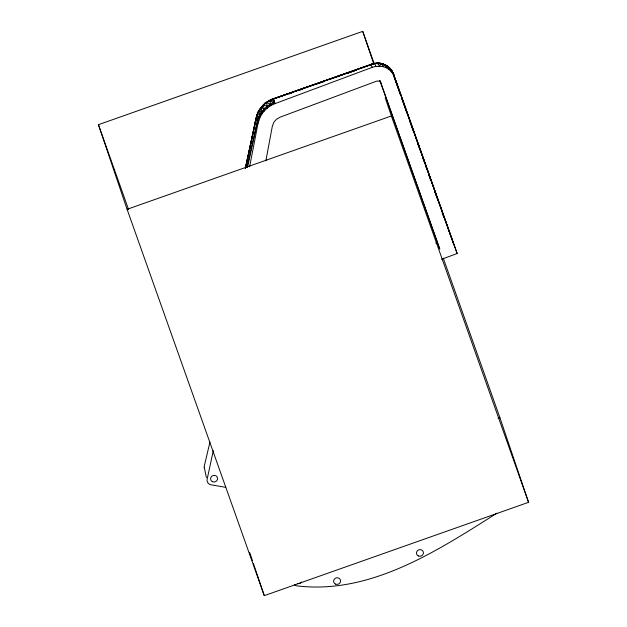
<?xml version="1.0" encoding="UTF-8"?>
<svg xmlns="http://www.w3.org/2000/svg" width="627" height="627" viewBox="0 0 627 627"><rect width="100%" height="100%" fill="white"/><g stroke="black" fill="none" stroke-linecap="round" stroke-linejoin="round"><path stroke-width="0.94" d="M245.502 167.895L256.075 118.276L259.774 117.884C262.76 111.371 268.332 106.19 275.026 103.635C273.74 98.619 260.346 112.398 259.884 114.717L259.774 117.884L257.963 123.621L249.601 166.782M247.477 167.55L258.261 118.111L257.133 114.663L260.856 107.766L265.48 103.141L269.218 100.657L266.412 102.428L267.588 107.844L264.445 108.737L261.937 111.575L261.827 114.145C248.527 118.715 268.662 97.859 273.396 99.011L371.545 64.346C374.977 63.217 382.337 60.96 382.642 66.556C388.082 67.849 392.714 71.878 394.61 77.145C393.145 71.18 388.85 65.122 382.415 64.111C387.227 64.699 391.624 69.213 393.356 73.79L457.138 253.488L441.588 259.296M259.813 110.807C261.31 104.725 268.09 101.347 273.325 98.815L371.474 64.166L374.774 63.327L375.824 66.36L382.642 66.556L384.837 64.8L387.721 66.431L390.206 68.57L393.356 73.79L453.415 243.464L407.989 115.838M376.31 63.664C392.964 64.197 365.251 60.639 372.509 67.246L375.824 66.36M257.023 115.854C257.015 109.984 274.869 91.973 259.28 110.744L257.133 114.38L256.075 118.276L257.963 123.621M265.848 160.865L272.314 126.364L273.827 122.304L276.389 119.302L280.222 117.124L376.788 81.079L379.554 81.11L380.848 82.897L439.778 249.076L379.899 80.538L380.354 81.878M245.298 168.655L256.075 117.978L257.336 114.169M245.345 168.585L257.133 114.38L256.286 117.727L256.702 117.539M245.792 167.393L256.082 118.683M213.29 450.688L207.153 479.185A5.165 4.859 -18.7 0 0 207.78 482.657L208.579 483.597A5.298 4.985 -18.7 0 0 211.221 484.851L225.767 487.344M246.905 167.378L257.219 121.662L259.829 114.725L261.89 111.582L261.012 107.648M209.943 442.098L204.347 465.798A5.102 4.616 -11.8 0 0 204.504 468.275M259.28 110.744L259.915 109.686M377.791 63.782L378.167 63.115L379.233 66.117L381.647 63.758L384.837 64.8L385.887 67.653L387.721 66.431L384.116 64.746L384.837 64.8M257.133 114.663L258.739 110.948L259.829 114.725L258.324 118.088L258.7 120.705L257.219 121.662M264.233 105.124L263.434 104.905L264.453 110.767L261.89 111.582L258.747 111.214L259.562 109.709M261.334 107.664L263.552 104.819M259.884 114.717L261.937 111.575M258.747 111.214L260.871 108.024L264.445 108.737M263.826 104.889L266.499 102.373M263.465 105.148L267.337 106.261L271.138 105.438L274.062 102.609L273.325 98.815L374.774 63.327M268.207 101.801L269.375 100.814M265.715 103.251L269.218 100.657M496.843 513.192L495.502 514.077C436.502 551.345 370.236 594.6 297.12 585.908A5.259 4.945 -18.7 0 1 294.353 584.63M265.378 103.204L273.325 98.823L373.904 63.75M270.174 100.453L273.325 98.823L269.163 100.696L273.544 99.403M270.409 100.806L272.761 99.748M392.643 72.826C391.765 69.346 388.662 67.238 385.715 65.561L386.365 65.435L384.437 64.565M372.509 67.246L275.026 103.635L274.062 102.609L269.798 100.61L271.138 105.438M443.273 258.167L499.915 417.684L528.561 502.313L264.28 595.65L127.085 209.316L98.439 124.687L362.719 31.35L374.186 63.625M289.133 93.893L291.884 92.921M300.145 90.006L302.896 89.034M317.568 83.853L323.987 81.581M347.836 73.163L356.097 70.248M127.085 209.316L391.366 115.979L385.143 97.585M435.687 243.064L437.521 242.422M498.073 418.334L499.915 417.684M274.32 98.69L323.924 81.392M329.434 79.472L345.046 74.025M347.805 73.061L356.073 70.185M270.206 100.532L272.706 99.685M388.56 67.685L389.359 67.669L386.091 65.404M374.687 63.554L378.042 63.123L381.514 63.539M378.167 63.115L371.474 64.15M457.138 253.488L393.568 74.064L392.173 71.149L391.334 71.643L390.206 68.57L388.818 69.37L387.721 66.431M390.817 70.381L391.726 70.506M378.042 63.123L382.901 63.915L377.916 63.351M385.715 65.561L387.549 66.196M381.326 63.539L382.901 63.915M266.459 102.656L270.566 104.207M453.744 244.381L454.199 244.796M387.251 66.148L391.35 70.373M393.568 74.064L392.957 73.602L400.794 95.633M391.75 71.18L392.549 72.795M401.452 97.475L407.009 113.079M391.366 115.979L528.561 502.313M98.439 124.687L128.566 209.52M393.928 76.369L400.778 95.743M401.429 97.585L406.978 113.268M409.588 120.65L413.169 130.792M417.739 143.708L420.019 150.166M422.959 158.474L423.93 161.241M425.89 166.774L426.869 169.541M428.5 174.157L430.78 180.607M434.699 191.682L436.98 198.14M442.2 212.898L443.83 217.514M380.385 81.526L380.848 82.897M362.719 31.35L373.935 64.463M273.396 99.042L275.026 103.635L273.396 99.042L274.54 102.428M249.64 552.418L252.446 560.695M253.379 563.454L264.28 595.65M204.269 467.327L206.416 477.586M301.532 582.044A3.511 3.3 -18.7 0 1 297.41 583.463M384.68 64.581L382.689 63.907L384.68 64.581M212.6 481.732A3.511 3.3 -18.7 0 0 217.569 478.26A3.511 3.3 -18.7 0 0 212.091 476.011A3.511 3.3 -18.7 0 0 212.6 481.732M418.46 556A3.511 3.3 -18.7 0 0 423.421 552.536A3.511 3.3 -18.7 0 0 417.95 550.287A3.511 3.3 -18.7 0 0 418.46 556M335.61 584.145A3.511 3.3 -18.7 0 0 340.571 580.68A3.511 3.3 -18.7 0 0 335.092 578.423A3.511 3.3 -18.7 0 0 335.61 584.145"/></g></svg>
